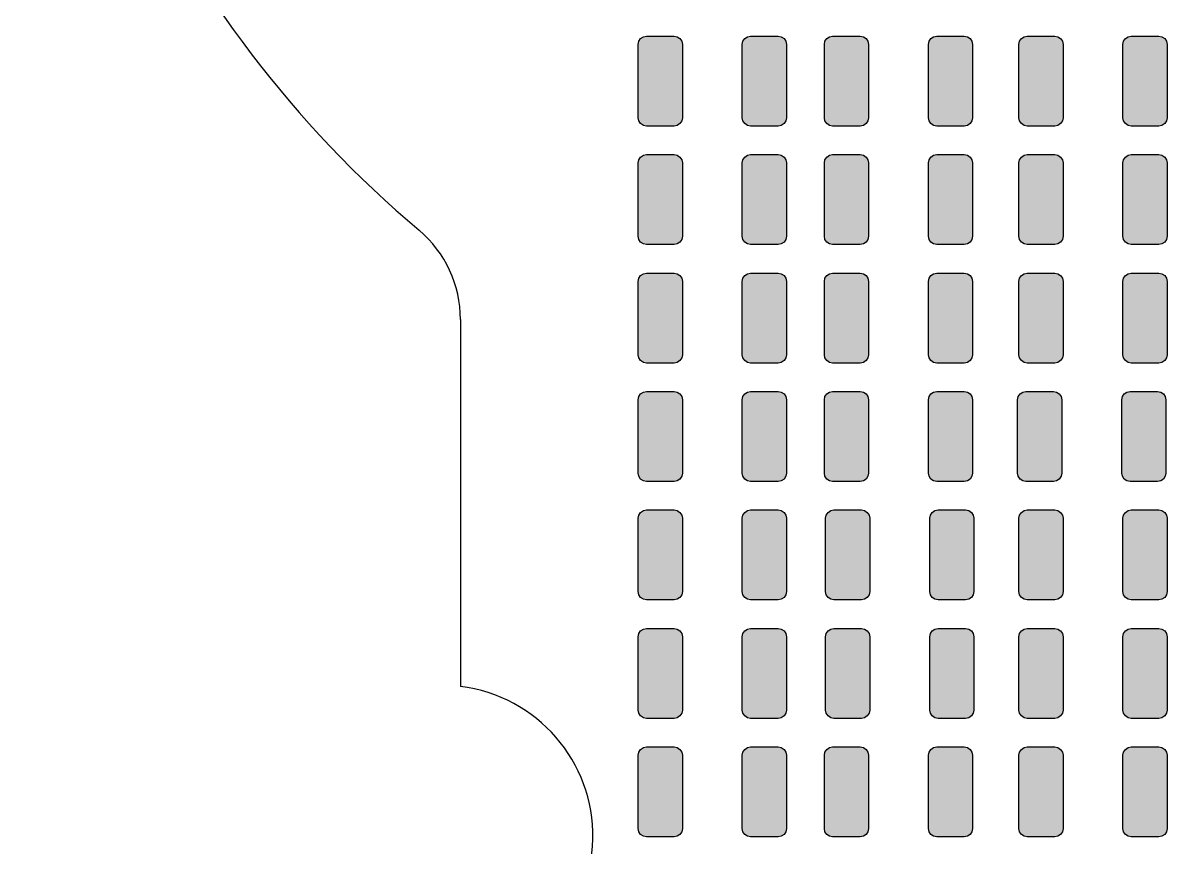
# Model space of a CAD drawing. Header units: inches. Extents: x 10 to 430, y -15 to 282.
# Drawn here: x 320.03 to 354.38, y 145.58 to 170.32 of the extents above; entities that cross this region are included whole.
import ezdxf

# ---------------------------------------------------------------- set-up
doc = ezdxf.new("R2010")
doc.units = ezdxf.units.IN
doc.header["$MEASUREMENT"] = 0
doc.layers.add('BLACK', color=7, linetype='Continuous')

msp = doc.modelspace()

# ---------------------------------------------------------------- hatches: boundary and pattern name
h = msp.add_hatch(color=256)
h.dxf.hatch_style = 1
h.paths.add_polyline_path([(339.828, 169.675), (339.809, 169.771), (339.755, 169.852), (339.674, 169.906), (339.578, 169.925), (338.753, 169.925), (338.658, 169.906), (338.576, 169.852), (338.522, 169.771), (338.503, 169.675), (338.503, 167.475), (338.522, 167.38), (338.576, 167.299), (338.658, 167.244), (338.753, 167.225), (339.578, 167.225), (339.674, 167.244), (339.755, 167.299), (339.809, 167.38), (339.828, 167.475)])
h.paths.add_polyline_path([(339.828, 166.119), (339.809, 166.215), (339.755, 166.296), (339.674, 166.35), (339.578, 166.369), (338.753, 166.369), (338.658, 166.35), (338.576, 166.296), (338.522, 166.215), (338.503, 166.119), (338.503, 163.919), (338.522, 163.824), (338.576, 163.743), (338.658, 163.688), (338.753, 163.669), (339.578, 163.669), (339.674, 163.688), (339.755, 163.743), (339.809, 163.824), (339.828, 163.919)])
h.paths.add_polyline_path([(339.828, 162.563), (339.809, 162.659), (339.755, 162.74), (339.674, 162.794), (339.578, 162.813), (338.753, 162.813), (338.658, 162.794), (338.576, 162.74), (338.522, 162.659), (338.503, 162.563), (338.503, 160.363), (338.522, 160.268), (338.576, 160.187), (338.658, 160.132), (338.753, 160.113), (339.578, 160.113), (339.674, 160.132), (339.755, 160.187), (339.809, 160.268), (339.828, 160.363)])
h.paths.add_polyline_path([(339.828, 159.007), (339.809, 159.103), (339.755, 159.184), (339.674, 159.238), (339.578, 159.257), (338.753, 159.257), (338.658, 159.238), (338.576, 159.184), (338.522, 159.103), (338.503, 159.007), (338.503, 156.807), (338.522, 156.712), (338.576, 156.631), (338.658, 156.576), (338.753, 156.557), (339.578, 156.557), (339.674, 156.576), (339.755, 156.631), (339.809, 156.712), (339.828, 156.807)])
h.paths.add_polyline_path([(339.828, 155.451), (339.809, 155.547), (339.755, 155.628), (339.674, 155.682), (339.578, 155.701), (338.753, 155.701), (338.658, 155.682), (338.576, 155.628), (338.522, 155.547), (338.503, 155.451), (338.503, 153.251), (338.522, 153.156), (338.576, 153.075), (338.658, 153.02), (338.753, 153.001), (339.578, 153.001), (339.674, 153.02), (339.755, 153.075), (339.809, 153.156), (339.828, 153.251)])
h.paths.add_polyline_path([(339.828, 151.895), (339.809, 151.991), (339.755, 152.072), (339.674, 152.126), (339.578, 152.145), (338.753, 152.145), (338.658, 152.126), (338.576, 152.072), (338.522, 151.991), (338.503, 151.895), (338.503, 149.695), (338.522, 149.6), (338.576, 149.519), (338.658, 149.464), (338.753, 149.445), (339.578, 149.445), (339.674, 149.464), (339.755, 149.519), (339.809, 149.6), (339.828, 149.695)])
h.paths.add_polyline_path([(339.828, 148.339), (339.809, 148.435), (339.755, 148.516), (339.674, 148.57), (339.578, 148.589), (338.753, 148.589), (338.658, 148.57), (338.576, 148.516), (338.522, 148.435), (338.503, 148.339), (338.503, 146.139), (338.522, 146.044), (338.576, 145.963), (338.658, 145.908), (338.753, 145.889), (339.578, 145.889), (339.674, 145.908), (339.755, 145.963), (339.809, 146.044), (339.828, 146.139)])
h.paths.add_polyline_path([(342.953, 169.675), (342.934, 169.771), (342.88, 169.852), (342.799, 169.906), (342.703, 169.925), (341.878, 169.925), (341.783, 169.906), (341.701, 169.852), (341.647, 169.771), (341.628, 169.675), (341.628, 167.475), (341.647, 167.38), (341.701, 167.299), (341.783, 167.244), (341.878, 167.225), (342.703, 167.225), (342.799, 167.244), (342.88, 167.299), (342.934, 167.38), (342.953, 167.475)])
h.paths.add_polyline_path([(342.953, 166.119), (342.934, 166.215), (342.88, 166.296), (342.799, 166.35), (342.703, 166.369), (341.878, 166.369), (341.783, 166.35), (341.701, 166.296), (341.647, 166.215), (341.628, 166.119), (341.628, 163.919), (341.647, 163.824), (341.701, 163.743), (341.783, 163.688), (341.878, 163.669), (342.703, 163.669), (342.799, 163.688), (342.88, 163.743), (342.934, 163.824), (342.953, 163.919)])
h.paths.add_polyline_path([(342.953, 162.563), (342.934, 162.659), (342.88, 162.74), (342.799, 162.794), (342.703, 162.813), (341.878, 162.813), (341.783, 162.794), (341.701, 162.74), (341.647, 162.659), (341.628, 162.563), (341.628, 160.363), (341.647, 160.268), (341.701, 160.187), (341.783, 160.132), (341.878, 160.113), (342.703, 160.113), (342.799, 160.132), (342.88, 160.187), (342.934, 160.268), (342.953, 160.363)])
h.paths.add_polyline_path([(342.953, 159.007), (342.934, 159.103), (342.88, 159.184), (342.799, 159.238), (342.703, 159.257), (341.878, 159.257), (341.783, 159.238), (341.701, 159.184), (341.647, 159.103), (341.628, 159.007), (341.628, 156.807), (341.647, 156.712), (341.701, 156.631), (341.783, 156.576), (341.878, 156.557), (342.703, 156.557), (342.799, 156.576), (342.88, 156.631), (342.934, 156.712), (342.953, 156.807)])
h.paths.add_polyline_path([(342.953, 155.451), (342.934, 155.547), (342.88, 155.628), (342.799, 155.682), (342.703, 155.701), (341.878, 155.701), (341.783, 155.682), (341.701, 155.628), (341.647, 155.547), (341.628, 155.451), (341.628, 153.251), (341.647, 153.156), (341.701, 153.075), (341.783, 153.02), (341.878, 153.001), (342.703, 153.001), (342.799, 153.02), (342.88, 153.075), (342.934, 153.156), (342.953, 153.251)])
h.paths.add_polyline_path([(342.953, 151.895), (342.934, 151.991), (342.88, 152.072), (342.799, 152.126), (342.703, 152.145), (341.878, 152.145), (341.783, 152.126), (341.701, 152.072), (341.647, 151.991), (341.628, 151.895), (341.628, 149.695), (341.647, 149.6), (341.701, 149.519), (341.783, 149.464), (341.878, 149.445), (342.703, 149.445), (342.799, 149.464), (342.88, 149.519), (342.934, 149.6), (342.953, 149.695)])
h.paths.add_polyline_path([(342.953, 148.339), (342.934, 148.435), (342.88, 148.516), (342.799, 148.57), (342.703, 148.589), (341.878, 148.589), (341.783, 148.57), (341.701, 148.516), (341.647, 148.435), (341.628, 148.339), (341.628, 146.139), (341.647, 146.044), (341.701, 145.963), (341.783, 145.908), (341.878, 145.889), (342.703, 145.889), (342.799, 145.908), (342.88, 145.963), (342.934, 146.044), (342.953, 146.139)])
h.paths.add_polyline_path([(345.416, 169.675), (345.397, 169.771), (345.343, 169.852), (345.262, 169.906), (345.166, 169.925), (344.341, 169.925), (344.246, 169.906), (344.164, 169.852), (344.11, 169.771), (344.091, 169.675), (344.091, 167.475), (344.11, 167.38), (344.164, 167.299), (344.246, 167.244), (344.341, 167.225), (345.166, 167.225), (345.262, 167.244), (345.343, 167.299), (345.397, 167.38), (345.416, 167.475)])
h.paths.add_polyline_path([(345.416, 166.119), (345.397, 166.215), (345.343, 166.296), (345.262, 166.35), (345.166, 166.369), (344.341, 166.369), (344.246, 166.35), (344.164, 166.296), (344.11, 166.215), (344.091, 166.119), (344.091, 163.919), (344.11, 163.824), (344.164, 163.743), (344.246, 163.688), (344.341, 163.669), (345.166, 163.669), (345.262, 163.688), (345.343, 163.743), (345.397, 163.824), (345.416, 163.919)])
h.paths.add_polyline_path([(345.416, 162.563), (345.397, 162.659), (345.343, 162.74), (345.262, 162.794), (345.166, 162.813), (344.341, 162.813), (344.246, 162.794), (344.164, 162.74), (344.11, 162.659), (344.091, 162.563), (344.091, 160.363), (344.11, 160.268), (344.164, 160.187), (344.246, 160.132), (344.341, 160.113), (345.166, 160.113), (345.262, 160.132), (345.343, 160.187), (345.397, 160.268), (345.416, 160.363)])
h.paths.add_polyline_path([(345.416, 159.007), (345.397, 159.103), (345.343, 159.184), (345.262, 159.238), (345.166, 159.257), (344.341, 159.257), (344.246, 159.238), (344.164, 159.184), (344.11, 159.103), (344.091, 159.007), (344.091, 156.807), (344.11, 156.712), (344.164, 156.631), (344.246, 156.576), (344.341, 156.557), (345.166, 156.557), (345.262, 156.576), (345.343, 156.631), (345.397, 156.712), (345.416, 156.807)])
h.paths.add_polyline_path([(345.455, 155.451), (345.436, 155.547), (345.381, 155.628), (345.3, 155.682), (345.205, 155.701), (344.38, 155.701), (344.284, 155.682), (344.203, 155.628), (344.149, 155.547), (344.13, 155.451), (344.13, 153.251), (344.149, 153.156), (344.203, 153.075), (344.284, 153.02), (344.38, 153.001), (345.205, 153.001), (345.3, 153.02), (345.381, 153.075), (345.436, 153.156), (345.455, 153.251)])
h.paths.add_polyline_path([(345.455, 151.895), (345.436, 151.991), (345.381, 152.072), (345.3, 152.126), (345.205, 152.145), (344.38, 152.145), (344.284, 152.126), (344.203, 152.072), (344.149, 151.991), (344.13, 151.895), (344.13, 149.695), (344.149, 149.6), (344.203, 149.519), (344.284, 149.464), (344.38, 149.445), (345.205, 149.445), (345.3, 149.464), (345.381, 149.519), (345.436, 149.6), (345.455, 149.695)])
h.paths.add_polyline_path([(345.416, 148.339), (345.397, 148.435), (345.343, 148.516), (345.262, 148.57), (345.166, 148.589), (344.341, 148.589), (344.246, 148.57), (344.164, 148.516), (344.11, 148.435), (344.091, 148.339), (344.091, 146.139), (344.11, 146.044), (344.164, 145.963), (344.246, 145.908), (344.341, 145.889), (345.166, 145.889), (345.262, 145.908), (345.343, 145.963), (345.397, 146.044), (345.416, 146.139)])
h.paths.add_polyline_path([(348.541, 169.675), (348.522, 169.771), (348.468, 169.852), (348.387, 169.906), (348.291, 169.925), (347.466, 169.925), (347.371, 169.906), (347.289, 169.852), (347.235, 169.771), (347.216, 169.675), (347.216, 167.475), (347.235, 167.38), (347.289, 167.299), (347.371, 167.244), (347.466, 167.225), (348.291, 167.225), (348.387, 167.244), (348.468, 167.299), (348.522, 167.38), (348.541, 167.475)])
h.paths.add_polyline_path([(348.541, 166.119), (348.522, 166.215), (348.468, 166.296), (348.387, 166.35), (348.291, 166.369), (347.466, 166.369), (347.371, 166.35), (347.289, 166.296), (347.235, 166.215), (347.216, 166.119), (347.216, 163.919), (347.235, 163.824), (347.289, 163.743), (347.371, 163.688), (347.466, 163.669), (348.291, 163.669), (348.387, 163.688), (348.468, 163.743), (348.522, 163.824), (348.541, 163.919)])
h.paths.add_polyline_path([(348.541, 162.563), (348.522, 162.659), (348.468, 162.74), (348.387, 162.794), (348.291, 162.813), (347.466, 162.813), (347.371, 162.794), (347.289, 162.74), (347.235, 162.659), (347.216, 162.563), (347.216, 160.363), (347.235, 160.268), (347.289, 160.187), (347.371, 160.132), (347.466, 160.113), (348.291, 160.113), (348.387, 160.132), (348.468, 160.187), (348.522, 160.268), (348.541, 160.363)])
h.paths.add_polyline_path([(348.541, 159.007), (348.522, 159.103), (348.468, 159.184), (348.387, 159.238), (348.291, 159.257), (347.466, 159.257), (347.371, 159.238), (347.289, 159.184), (347.235, 159.103), (347.216, 159.007), (347.216, 156.807), (347.235, 156.712), (347.289, 156.631), (347.371, 156.576), (347.466, 156.557), (348.291, 156.557), (348.387, 156.576), (348.468, 156.631), (348.522, 156.712), (348.541, 156.807)])
h.paths.add_polyline_path([(348.58, 155.451), (348.561, 155.547), (348.506, 155.628), (348.425, 155.682), (348.33, 155.701), (347.505, 155.701), (347.409, 155.682), (347.328, 155.628), (347.274, 155.547), (347.255, 155.451), (347.255, 153.251), (347.274, 153.156), (347.328, 153.075), (347.409, 153.02), (347.505, 153.001), (348.33, 153.001), (348.425, 153.02), (348.506, 153.075), (348.561, 153.156), (348.58, 153.251)])
h.paths.add_polyline_path([(348.58, 151.895), (348.561, 151.991), (348.506, 152.072), (348.425, 152.126), (348.33, 152.145), (347.505, 152.145), (347.409, 152.126), (347.328, 152.072), (347.274, 151.991), (347.255, 151.895), (347.255, 149.695), (347.274, 149.6), (347.328, 149.519), (347.409, 149.464), (347.505, 149.445), (348.33, 149.445), (348.425, 149.464), (348.506, 149.519), (348.561, 149.6), (348.58, 149.695)])
h.paths.add_polyline_path([(348.541, 148.339), (348.522, 148.435), (348.468, 148.516), (348.387, 148.57), (348.291, 148.589), (347.466, 148.589), (347.371, 148.57), (347.289, 148.516), (347.235, 148.435), (347.216, 148.339), (347.216, 146.139), (347.235, 146.044), (347.289, 145.963), (347.371, 145.908), (347.466, 145.889), (348.291, 145.889), (348.387, 145.908), (348.468, 145.963), (348.522, 146.044), (348.541, 146.139)])
h.paths.add_polyline_path([(351.258, 169.675), (351.239, 169.771), (351.185, 169.852), (351.104, 169.906), (351.008, 169.925), (350.183, 169.925), (350.088, 169.906), (350.006, 169.852), (349.952, 169.771), (349.933, 169.675), (349.933, 167.475), (349.952, 167.38), (350.006, 167.299), (350.088, 167.244), (350.183, 167.225), (351.008, 167.225), (351.104, 167.244), (351.185, 167.299), (351.239, 167.38), (351.258, 167.475)])
h.paths.add_polyline_path([(351.258, 166.119), (351.239, 166.215), (351.185, 166.296), (351.104, 166.35), (351.008, 166.369), (350.183, 166.369), (350.088, 166.35), (350.006, 166.296), (349.952, 166.215), (349.933, 166.119), (349.933, 163.919), (349.952, 163.824), (350.006, 163.743), (350.088, 163.688), (350.183, 163.669), (351.008, 163.669), (351.104, 163.688), (351.185, 163.743), (351.239, 163.824), (351.258, 163.919)])
h.paths.add_polyline_path([(351.258, 162.563), (351.239, 162.659), (351.185, 162.74), (351.104, 162.794), (351.008, 162.813), (350.183, 162.813), (350.088, 162.794), (350.006, 162.74), (349.952, 162.659), (349.933, 162.563), (349.933, 160.363), (349.952, 160.268), (350.006, 160.187), (350.088, 160.132), (350.183, 160.113), (351.008, 160.113), (351.104, 160.132), (351.185, 160.187), (351.239, 160.268), (351.258, 160.363)])
h.paths.add_polyline_path([(351.22, 159.007), (351.201, 159.103), (351.146, 159.184), (351.065, 159.238), (350.97, 159.257), (350.145, 159.257), (350.049, 159.238), (349.968, 159.184), (349.914, 159.103), (349.895, 159.007), (349.895, 156.807), (349.914, 156.712), (349.968, 156.631), (350.049, 156.576), (350.145, 156.557), (350.97, 156.557), (351.065, 156.576), (351.146, 156.631), (351.201, 156.712), (351.22, 156.807)])
h.paths.add_polyline_path([(351.258, 155.451), (351.239, 155.547), (351.185, 155.628), (351.104, 155.682), (351.008, 155.701), (350.183, 155.701), (350.088, 155.682), (350.006, 155.628), (349.952, 155.547), (349.933, 155.451), (349.933, 153.251), (349.952, 153.156), (350.006, 153.075), (350.088, 153.02), (350.183, 153.001), (351.008, 153.001), (351.104, 153.02), (351.185, 153.075), (351.239, 153.156), (351.258, 153.251)])
h.paths.add_polyline_path([(351.258, 151.895), (351.239, 151.991), (351.185, 152.072), (351.104, 152.126), (351.008, 152.145), (350.183, 152.145), (350.088, 152.126), (350.006, 152.072), (349.952, 151.991), (349.933, 151.895), (349.933, 149.695), (349.952, 149.6), (350.006, 149.519), (350.088, 149.464), (350.183, 149.445), (351.008, 149.445), (351.104, 149.464), (351.185, 149.519), (351.239, 149.6), (351.258, 149.695)])
h.paths.add_polyline_path([(351.258, 148.339), (351.239, 148.435), (351.185, 148.516), (351.104, 148.57), (351.008, 148.589), (350.183, 148.589), (350.088, 148.57), (350.006, 148.516), (349.952, 148.435), (349.933, 148.339), (349.933, 146.139), (349.952, 146.044), (350.006, 145.963), (350.088, 145.908), (350.183, 145.889), (351.008, 145.889), (351.104, 145.908), (351.185, 145.963), (351.239, 146.044), (351.258, 146.139)])
h.paths.add_polyline_path([(354.383, 169.675), (354.364, 169.771), (354.31, 169.852), (354.229, 169.906), (354.133, 169.925), (353.308, 169.925), (353.213, 169.906), (353.131, 169.852), (353.077, 169.771), (353.058, 169.675), (353.058, 167.475), (353.077, 167.38), (353.131, 167.299), (353.213, 167.244), (353.308, 167.225), (354.133, 167.225), (354.229, 167.244), (354.31, 167.299), (354.364, 167.38), (354.383, 167.475)])
h.paths.add_polyline_path([(354.383, 166.119), (354.364, 166.215), (354.31, 166.296), (354.229, 166.35), (354.133, 166.369), (353.308, 166.369), (353.213, 166.35), (353.131, 166.296), (353.077, 166.215), (353.058, 166.119), (353.058, 163.919), (353.077, 163.824), (353.131, 163.743), (353.213, 163.688), (353.308, 163.669), (354.133, 163.669), (354.229, 163.688), (354.31, 163.743), (354.364, 163.824), (354.383, 163.919)])
h.paths.add_polyline_path([(354.383, 162.563), (354.364, 162.659), (354.31, 162.74), (354.229, 162.794), (354.133, 162.813), (353.308, 162.813), (353.213, 162.794), (353.131, 162.74), (353.077, 162.659), (353.058, 162.563), (353.058, 160.363), (353.077, 160.268), (353.131, 160.187), (353.213, 160.132), (353.308, 160.113), (354.133, 160.113), (354.229, 160.132), (354.31, 160.187), (354.364, 160.268), (354.383, 160.363)])
h.paths.add_polyline_path([(354.345, 159.007), (354.326, 159.103), (354.271, 159.184), (354.19, 159.238), (354.095, 159.257), (353.27, 159.257), (353.174, 159.238), (353.093, 159.184), (353.039, 159.103), (353.02, 159.007), (353.02, 156.807), (353.039, 156.712), (353.093, 156.631), (353.174, 156.576), (353.27, 156.557), (354.095, 156.557), (354.19, 156.576), (354.271, 156.631), (354.326, 156.712), (354.345, 156.807)])
h.paths.add_polyline_path([(354.383, 155.451), (354.364, 155.547), (354.31, 155.628), (354.229, 155.682), (354.133, 155.701), (353.308, 155.701), (353.213, 155.682), (353.131, 155.628), (353.077, 155.547), (353.058, 155.451), (353.058, 153.251), (353.077, 153.156), (353.131, 153.075), (353.213, 153.02), (353.308, 153.001), (354.133, 153.001), (354.229, 153.02), (354.31, 153.075), (354.364, 153.156), (354.383, 153.251)])
h.paths.add_polyline_path([(354.383, 151.895), (354.364, 151.991), (354.31, 152.072), (354.229, 152.126), (354.133, 152.145), (353.308, 152.145), (353.213, 152.126), (353.131, 152.072), (353.077, 151.991), (353.058, 151.895), (353.058, 149.695), (353.077, 149.6), (353.131, 149.519), (353.213, 149.464), (353.308, 149.445), (354.133, 149.445), (354.229, 149.464), (354.31, 149.519), (354.364, 149.6), (354.383, 149.695)])
h.paths.add_polyline_path([(354.383, 148.339), (354.364, 148.435), (354.31, 148.516), (354.229, 148.57), (354.133, 148.589), (353.308, 148.589), (353.213, 148.57), (353.131, 148.516), (353.077, 148.435), (353.058, 148.339), (353.058, 146.139), (353.077, 146.044), (353.131, 145.963), (353.213, 145.908), (353.308, 145.889), (354.133, 145.889), (354.229, 145.908), (354.31, 145.963), (354.364, 146.044), (354.383, 146.139)])

# ---------------------------------------------------------------- linework, layer by layer
at = {"layer": 'BLACK', "linetype": 'Continuous'}
for p, q in [((338.503, 169.675), (338.522, 169.771)), ((338.522, 169.771), (338.576, 169.852)), ((338.576, 169.852), (338.658, 169.906)), ((338.658, 169.906), (338.753, 169.925)), ((338.753, 169.925), (339.578, 169.925)), ((339.578, 169.925), (339.674, 169.906)), ((339.674, 169.906), (339.755, 169.852)), ((339.755, 169.852), (339.809, 169.771)), ((339.809, 169.771), (339.828, 169.675)), ((341.628, 169.675), (341.647, 169.771)), ((341.647, 169.771), (341.701, 169.852)), ((341.701, 169.852), (341.783, 169.906)), ((341.783, 169.906), (341.878, 169.925)), ((341.878, 169.925), (342.703, 169.925)), ((342.703, 169.925), (342.799, 169.906)), ((342.799, 169.906), (342.88, 169.852)), ((342.88, 169.852), (342.934, 169.771)), ((342.934, 169.771), (342.953, 169.675)), ((344.091, 169.675), (344.11, 169.771)), ((344.11, 169.771), (344.164, 169.852)), ((344.164, 169.852), (344.246, 169.906)), ((344.246, 169.906), (344.341, 169.925)), ((344.341, 169.925), (345.166, 169.925)), ((345.166, 169.925), (345.262, 169.906)), ((345.262, 169.906), (345.343, 169.852)), ((345.343, 169.852), (345.397, 169.771)), ((345.397, 169.771), (345.416, 169.675)), ((347.216, 169.675), (347.235, 169.771)), ((347.235, 169.771), (347.289, 169.852)), ((347.289, 169.852), (347.371, 169.906)), ((347.371, 169.906), (347.466, 169.925)), ((347.466, 169.925), (348.291, 169.925)), ((348.291, 169.925), (348.387, 169.906)), ((348.387, 169.906), (348.468, 169.852)), ((348.468, 169.852), (348.522, 169.771)), ((348.522, 169.771), (348.541, 169.675)), ((349.933, 169.675), (349.952, 169.771)), ((349.952, 169.771), (350.006, 169.852)), ((350.006, 169.852), (350.088, 169.906)), ((350.088, 169.906), (350.183, 169.925)), ((350.183, 169.925), (351.008, 169.925)), ((351.008, 169.925), (351.104, 169.906)), ((351.104, 169.906), (351.185, 169.852)), ((351.185, 169.852), (351.239, 169.771)), ((351.239, 169.771), (351.258, 169.675)), ((353.058, 169.675), (353.077, 169.771)), ((353.077, 169.771), (353.131, 169.852)), ((353.131, 169.852), (353.213, 169.906)), ((353.213, 169.906), (353.308, 169.925)), ((353.308, 169.925), (354.133, 169.925)), ((354.133, 169.925), (354.229, 169.906)), ((354.229, 169.906), (354.31, 169.852)), ((354.31, 169.852), (354.364, 169.771)), ((354.364, 169.771), (354.383, 169.675)), ((338.503, 167.475), (338.503, 169.675)), ((339.828, 169.675), (339.828, 167.475)), ((341.628, 167.475), (341.628, 169.675)), ((342.953, 169.675), (342.953, 167.475)), ((344.091, 167.475), (344.091, 169.675)), ((345.416, 169.675), (345.416, 167.475)), ((347.216, 167.475), (347.216, 169.675)), ((348.541, 169.675), (348.541, 167.475)), ((349.933, 167.475), (349.933, 169.675)), ((351.258, 169.675), (351.258, 167.475)), ((353.058, 167.475), (353.058, 169.675)), ((354.383, 169.675), (354.383, 167.475)), ((338.522, 167.38), (338.503, 167.475)), ((338.576, 167.299), (338.522, 167.38)), ((339.809, 167.38), (339.755, 167.299)), ((339.828, 167.475), (339.809, 167.38)), ((341.647, 167.38), (341.628, 167.475)), ((341.701, 167.299), (341.647, 167.38)), ((342.934, 167.38), (342.88, 167.299)), ((342.953, 167.475), (342.934, 167.38)), ((344.11, 167.38), (344.091, 167.475)), ((344.164, 167.299), (344.11, 167.38)), ((345.397, 167.38), (345.343, 167.299)), ((345.416, 167.475), (345.397, 167.38)), ((347.235, 167.38), (347.216, 167.475)), ((347.289, 167.299), (347.235, 167.38)), ((348.522, 167.38), (348.468, 167.299)), ((348.541, 167.475), (348.522, 167.38)), ((349.952, 167.38), (349.933, 167.475)), ((350.006, 167.299), (349.952, 167.38)), ((351.239, 167.38), (351.185, 167.299)), ((351.258, 167.475), (351.239, 167.38)), ((353.077, 167.38), (353.058, 167.475)), ((353.131, 167.299), (353.077, 167.38)), ((354.364, 167.38), (354.31, 167.299)), ((354.383, 167.475), (354.364, 167.38)), ((338.658, 167.244), (338.576, 167.299)), ((338.753, 167.225), (338.658, 167.244)), ((339.578, 167.225), (338.753, 167.225)), ((339.674, 167.244), (339.578, 167.225)), ((339.755, 167.299), (339.674, 167.244)), ((341.783, 167.244), (341.701, 167.299)), ((341.878, 167.225), (341.783, 167.244)), ((342.703, 167.225), (341.878, 167.225)), ((342.799, 167.244), (342.703, 167.225)), ((342.88, 167.299), (342.799, 167.244)), ((344.246, 167.244), (344.164, 167.299)), ((344.341, 167.225), (344.246, 167.244)), ((345.166, 167.225), (344.341, 167.225)), ((345.262, 167.244), (345.166, 167.225)), ((345.343, 167.299), (345.262, 167.244)), ((347.371, 167.244), (347.289, 167.299)), ((347.466, 167.225), (347.371, 167.244)), ((348.291, 167.225), (347.466, 167.225)), ((348.387, 167.244), (348.291, 167.225)), ((348.468, 167.299), (348.387, 167.244)), ((350.088, 167.244), (350.006, 167.299)), ((350.183, 167.225), (350.088, 167.244)), ((351.008, 167.225), (350.183, 167.225)), ((351.104, 167.244), (351.008, 167.225)), ((351.185, 167.299), (351.104, 167.244)), ((353.213, 167.244), (353.131, 167.299)), ((353.308, 167.225), (353.213, 167.244)), ((354.133, 167.225), (353.308, 167.225)), ((354.229, 167.244), (354.133, 167.225)), ((354.31, 167.299), (354.229, 167.244)), ((338.522, 166.215), (338.576, 166.296)), ((338.576, 166.296), (338.658, 166.35)), ((338.658, 166.35), (338.753, 166.369)), ((338.753, 166.369), (339.578, 166.369)), ((339.578, 166.369), (339.674, 166.35)), ((339.674, 166.35), (339.755, 166.296)), ((339.755, 166.296), (339.809, 166.215)), ((341.647, 166.215), (341.701, 166.296)), ((341.701, 166.296), (341.783, 166.35)), ((341.783, 166.35), (341.878, 166.369)), ((341.878, 166.369), (342.703, 166.369)), ((342.703, 166.369), (342.799, 166.35)), ((342.799, 166.35), (342.88, 166.296)), ((342.88, 166.296), (342.934, 166.215)), ((344.11, 166.215), (344.164, 166.296)), ((344.164, 166.296), (344.246, 166.35)), ((344.246, 166.35), (344.341, 166.369)), ((344.341, 166.369), (345.166, 166.369)), ((345.166, 166.369), (345.262, 166.35)), ((345.262, 166.35), (345.343, 166.296)), ((345.343, 166.296), (345.397, 166.215)), ((347.235, 166.215), (347.289, 166.296)), ((347.289, 166.296), (347.371, 166.35)), ((347.371, 166.35), (347.466, 166.369)), ((347.466, 166.369), (348.291, 166.369)), ((348.291, 166.369), (348.387, 166.35)), ((348.387, 166.35), (348.468, 166.296)), ((348.468, 166.296), (348.522, 166.215)), ((349.952, 166.215), (350.006, 166.296)), ((350.006, 166.296), (350.088, 166.35)), ((350.088, 166.35), (350.183, 166.369)), ((350.183, 166.369), (351.008, 166.369)), ((351.008, 166.369), (351.104, 166.35)), ((351.104, 166.35), (351.185, 166.296)), ((351.185, 166.296), (351.239, 166.215)), ((353.077, 166.215), (353.131, 166.296)), ((353.131, 166.296), (353.213, 166.35)), ((353.213, 166.35), (353.308, 166.369)), ((353.308, 166.369), (354.133, 166.369)), ((354.133, 166.369), (354.229, 166.35)), ((354.229, 166.35), (354.31, 166.296)), ((354.31, 166.296), (354.364, 166.215)), ((338.503, 166.119), (338.522, 166.215)), ((338.503, 163.919), (338.503, 166.119)), ((339.809, 166.215), (339.828, 166.119)), ((339.828, 166.119), (339.828, 163.919)), ((341.628, 166.119), (341.647, 166.215)), ((341.628, 163.919), (341.628, 166.119)), ((342.934, 166.215), (342.953, 166.119)), ((342.953, 166.119), (342.953, 163.919)), ((344.091, 166.119), (344.11, 166.215)), ((344.091, 163.919), (344.091, 166.119)), ((345.397, 166.215), (345.416, 166.119)), ((345.416, 166.119), (345.416, 163.919)), ((347.216, 166.119), (347.235, 166.215)), ((347.216, 163.919), (347.216, 166.119)), ((348.522, 166.215), (348.541, 166.119)), ((348.541, 166.119), (348.541, 163.919)), ((349.933, 166.119), (349.952, 166.215)), ((349.933, 163.919), (349.933, 166.119)), ((351.239, 166.215), (351.258, 166.119)), ((351.258, 166.119), (351.258, 163.919)), ((353.058, 166.119), (353.077, 166.215)), ((353.058, 163.919), (353.058, 166.119)), ((354.364, 166.215), (354.383, 166.119)), ((354.383, 166.119), (354.383, 163.919)), ((338.522, 163.824), (338.503, 163.919)), ((339.828, 163.919), (339.809, 163.824)), ((341.647, 163.824), (341.628, 163.919)), ((342.953, 163.919), (342.934, 163.824)), ((344.11, 163.824), (344.091, 163.919)), ((345.416, 163.919), (345.397, 163.824)), ((347.235, 163.824), (347.216, 163.919)), ((348.541, 163.919), (348.522, 163.824)), ((349.952, 163.824), (349.933, 163.919)), ((351.258, 163.919), (351.239, 163.824)), ((353.077, 163.824), (353.058, 163.919)), ((354.383, 163.919), (354.364, 163.824)), ((338.576, 163.743), (338.522, 163.824)), ((338.658, 163.688), (338.576, 163.743)), ((338.753, 163.669), (338.658, 163.688)), ((339.578, 163.669), (338.753, 163.669)), ((339.674, 163.688), (339.578, 163.669)), ((339.755, 163.743), (339.674, 163.688)), ((339.809, 163.824), (339.755, 163.743)), ((341.701, 163.743), (341.647, 163.824)), ((341.783, 163.688), (341.701, 163.743)), ((341.878, 163.669), (341.783, 163.688)), ((342.703, 163.669), (341.878, 163.669)), ((342.799, 163.688), (342.703, 163.669)), ((342.88, 163.743), (342.799, 163.688)), ((342.934, 163.824), (342.88, 163.743)), ((344.164, 163.743), (344.11, 163.824)), ((344.246, 163.688), (344.164, 163.743)), ((344.341, 163.669), (344.246, 163.688)), ((345.166, 163.669), (344.341, 163.669)), ((345.262, 163.688), (345.166, 163.669)), ((345.343, 163.743), (345.262, 163.688)), ((345.397, 163.824), (345.343, 163.743)), ((347.289, 163.743), (347.235, 163.824)), ((347.371, 163.688), (347.289, 163.743)), ((347.466, 163.669), (347.371, 163.688)), ((348.291, 163.669), (347.466, 163.669)), ((348.387, 163.688), (348.291, 163.669)), ((348.468, 163.743), (348.387, 163.688)), ((348.522, 163.824), (348.468, 163.743)), ((350.006, 163.743), (349.952, 163.824)), ((350.088, 163.688), (350.006, 163.743)), ((350.183, 163.669), (350.088, 163.688)), ((351.008, 163.669), (350.183, 163.669)), ((351.104, 163.688), (351.008, 163.669)), ((351.185, 163.743), (351.104, 163.688)), ((351.239, 163.824), (351.185, 163.743)), ((353.131, 163.743), (353.077, 163.824)), ((353.213, 163.688), (353.131, 163.743)), ((353.308, 163.669), (353.213, 163.688)), ((354.133, 163.669), (353.308, 163.669)), ((354.229, 163.688), (354.133, 163.669)), ((354.31, 163.743), (354.229, 163.688)), ((354.364, 163.824), (354.31, 163.743)), ((338.503, 162.563), (338.522, 162.659)), ((338.503, 160.363), (338.503, 162.563)), ((338.522, 162.659), (338.576, 162.74)), ((338.576, 162.74), (338.658, 162.794)), ((338.658, 162.794), (338.753, 162.813)), ((338.753, 162.813), (339.578, 162.813)), ((339.578, 162.813), (339.674, 162.794)), ((339.674, 162.794), (339.755, 162.74)), ((339.755, 162.74), (339.809, 162.659)), ((339.809, 162.659), (339.828, 162.563)), ((339.828, 162.563), (339.828, 160.363)), ((341.628, 162.563), (341.647, 162.659)), ((341.628, 160.363), (341.628, 162.563)), ((341.647, 162.659), (341.701, 162.74)), ((341.701, 162.74), (341.783, 162.794)), ((341.783, 162.794), (341.878, 162.813)), ((341.878, 162.813), (342.703, 162.813)), ((342.703, 162.813), (342.799, 162.794)), ((342.799, 162.794), (342.88, 162.74)), ((342.88, 162.74), (342.934, 162.659)), ((342.934, 162.659), (342.953, 162.563)), ((342.953, 162.563), (342.953, 160.363)), ((344.091, 162.563), (344.11, 162.659)), ((344.091, 160.363), (344.091, 162.563)), ((344.11, 162.659), (344.164, 162.74)), ((344.164, 162.74), (344.246, 162.794)), ((344.246, 162.794), (344.341, 162.813)), ((344.341, 162.813), (345.166, 162.813)), ((345.166, 162.813), (345.262, 162.794)), ((345.262, 162.794), (345.343, 162.74)), ((345.343, 162.74), (345.397, 162.659)), ((345.397, 162.659), (345.416, 162.563)), ((345.416, 162.563), (345.416, 160.363)), ((347.216, 162.563), (347.235, 162.659)), ((347.216, 160.363), (347.216, 162.563)), ((347.235, 162.659), (347.289, 162.74)), ((347.289, 162.74), (347.371, 162.794)), ((347.371, 162.794), (347.466, 162.813)), ((347.466, 162.813), (348.291, 162.813)), ((348.291, 162.813), (348.387, 162.794)), ((348.387, 162.794), (348.468, 162.74)), ((348.468, 162.74), (348.522, 162.659)), ((348.522, 162.659), (348.541, 162.563)), ((348.541, 162.563), (348.541, 160.363)), ((349.933, 162.563), (349.952, 162.659)), ((349.933, 160.363), (349.933, 162.563)), ((349.952, 162.659), (350.006, 162.74)), ((350.006, 162.74), (350.088, 162.794)), ((350.088, 162.794), (350.183, 162.813)), ((350.183, 162.813), (351.008, 162.813)), ((351.008, 162.813), (351.104, 162.794)), ((351.104, 162.794), (351.185, 162.74)), ((351.185, 162.74), (351.239, 162.659)), ((351.239, 162.659), (351.258, 162.563)), ((351.258, 162.563), (351.258, 160.363)), ((353.058, 162.563), (353.077, 162.659)), ((353.058, 160.363), (353.058, 162.563)), ((353.077, 162.659), (353.131, 162.74)), ((353.131, 162.74), (353.213, 162.794)), ((353.213, 162.794), (353.308, 162.813)), ((353.308, 162.813), (354.133, 162.813)), ((354.133, 162.813), (354.229, 162.794)), ((354.229, 162.794), (354.31, 162.74)), ((354.31, 162.74), (354.364, 162.659)), ((354.364, 162.659), (354.383, 162.563)), ((354.383, 162.563), (354.383, 160.363)), ((333.166, 161.421), (333.166, 150.401)), ((338.522, 160.268), (338.503, 160.363)), ((338.576, 160.187), (338.522, 160.268)), ((338.658, 160.132), (338.576, 160.187)), ((338.753, 160.113), (338.658, 160.132)), ((339.578, 160.113), (338.753, 160.113)), ((339.674, 160.132), (339.578, 160.113)), ((339.755, 160.187), (339.674, 160.132)), ((339.809, 160.268), (339.755, 160.187)), ((339.828, 160.363), (339.809, 160.268)), ((341.647, 160.268), (341.628, 160.363)), ((341.701, 160.187), (341.647, 160.268)), ((341.783, 160.132), (341.701, 160.187)), ((341.878, 160.113), (341.783, 160.132)), ((342.703, 160.113), (341.878, 160.113)), ((342.799, 160.132), (342.703, 160.113)), ((342.88, 160.187), (342.799, 160.132)), ((342.934, 160.268), (342.88, 160.187)), ((342.953, 160.363), (342.934, 160.268)), ((344.11, 160.268), (344.091, 160.363)), ((344.164, 160.187), (344.11, 160.268)), ((344.246, 160.132), (344.164, 160.187)), ((344.341, 160.113), (344.246, 160.132)), ((345.166, 160.113), (344.341, 160.113)), ((345.262, 160.132), (345.166, 160.113)), ((345.343, 160.187), (345.262, 160.132)), ((345.397, 160.268), (345.343, 160.187)), ((345.416, 160.363), (345.397, 160.268)), ((347.235, 160.268), (347.216, 160.363)), ((347.289, 160.187), (347.235, 160.268)), ((347.371, 160.132), (347.289, 160.187)), ((347.466, 160.113), (347.371, 160.132)), ((348.291, 160.113), (347.466, 160.113)), ((348.387, 160.132), (348.291, 160.113)), ((348.468, 160.187), (348.387, 160.132)), ((348.522, 160.268), (348.468, 160.187)), ((348.541, 160.363), (348.522, 160.268)), ((349.952, 160.268), (349.933, 160.363)), ((350.006, 160.187), (349.952, 160.268)), ((350.088, 160.132), (350.006, 160.187)), ((350.183, 160.113), (350.088, 160.132)), ((351.008, 160.113), (350.183, 160.113)), ((351.104, 160.132), (351.008, 160.113)), ((351.185, 160.187), (351.104, 160.132)), ((351.239, 160.268), (351.185, 160.187)), ((351.258, 160.363), (351.239, 160.268)), ((353.077, 160.268), (353.058, 160.363)), ((353.131, 160.187), (353.077, 160.268)), ((353.213, 160.132), (353.131, 160.187)), ((353.308, 160.113), (353.213, 160.132)), ((354.133, 160.113), (353.308, 160.113)), ((354.229, 160.132), (354.133, 160.113)), ((354.31, 160.187), (354.229, 160.132)), ((354.364, 160.268), (354.31, 160.187)), ((354.383, 160.363), (354.364, 160.268)), ((338.503, 159.007), (338.522, 159.103)), ((338.522, 159.103), (338.576, 159.184)), ((338.576, 159.184), (338.658, 159.238)), ((338.658, 159.238), (338.753, 159.257)), ((338.753, 159.257), (339.578, 159.257)), ((339.578, 159.257), (339.674, 159.238)), ((339.674, 159.238), (339.755, 159.184)), ((339.755, 159.184), (339.809, 159.103)), ((339.809, 159.103), (339.828, 159.007)), ((341.628, 159.007), (341.647, 159.103)), ((341.647, 159.103), (341.701, 159.184)), ((341.701, 159.184), (341.783, 159.238)), ((341.783, 159.238), (341.878, 159.257)), ((341.878, 159.257), (342.703, 159.257)), ((342.703, 159.257), (342.799, 159.238)), ((342.799, 159.238), (342.88, 159.184)), ((342.88, 159.184), (342.934, 159.103)), ((342.934, 159.103), (342.953, 159.007)), ((344.091, 159.007), (344.11, 159.103)), ((344.11, 159.103), (344.164, 159.184)), ((344.164, 159.184), (344.246, 159.238)), ((344.246, 159.238), (344.341, 159.257)), ((344.341, 159.257), (345.166, 159.257)), ((345.166, 159.257), (345.262, 159.238)), ((345.262, 159.238), (345.343, 159.184)), ((345.343, 159.184), (345.397, 159.103)), ((345.397, 159.103), (345.416, 159.007)), ((347.216, 159.007), (347.235, 159.103)), ((347.235, 159.103), (347.289, 159.184)), ((347.289, 159.184), (347.371, 159.238)), ((347.371, 159.238), (347.466, 159.257)), ((347.466, 159.257), (348.291, 159.257)), ((348.291, 159.257), (348.387, 159.238)), ((348.387, 159.238), (348.468, 159.184)), ((348.468, 159.184), (348.522, 159.103)), ((348.522, 159.103), (348.541, 159.007)), ((349.895, 159.007), (349.914, 159.103)), ((349.914, 159.103), (349.968, 159.184)), ((349.968, 159.184), (350.049, 159.238)), ((350.049, 159.238), (350.145, 159.257)), ((350.145, 159.257), (350.97, 159.257)), ((350.97, 159.257), (351.065, 159.238)), ((351.065, 159.238), (351.146, 159.184)), ((351.146, 159.184), (351.201, 159.103)), ((351.201, 159.103), (351.22, 159.007)), ((353.02, 159.007), (353.039, 159.103)), ((353.039, 159.103), (353.093, 159.184)), ((353.093, 159.184), (353.174, 159.238)), ((353.174, 159.238), (353.27, 159.257)), ((353.27, 159.257), (354.095, 159.257)), ((354.095, 159.257), (354.19, 159.238)), ((354.19, 159.238), (354.271, 159.184)), ((354.271, 159.184), (354.326, 159.103)), ((354.326, 159.103), (354.345, 159.007)), ((338.503, 156.807), (338.503, 159.007)), ((339.828, 159.007), (339.828, 156.807)), ((341.628, 156.807), (341.628, 159.007)), ((342.953, 159.007), (342.953, 156.807)), ((344.091, 156.807), (344.091, 159.007)), ((345.416, 159.007), (345.416, 156.807)), ((347.216, 156.807), (347.216, 159.007)), ((348.541, 159.007), (348.541, 156.807)), ((349.895, 156.807), (349.895, 159.007)), ((351.22, 159.007), (351.22, 156.807)), ((353.02, 156.807), (353.02, 159.007)), ((354.345, 159.007), (354.345, 156.807)), ((338.522, 156.712), (338.503, 156.807)), ((338.576, 156.631), (338.522, 156.712)), ((339.809, 156.712), (339.755, 156.631)), ((339.828, 156.807), (339.809, 156.712)), ((341.647, 156.712), (341.628, 156.807)), ((341.701, 156.631), (341.647, 156.712)), ((342.934, 156.712), (342.88, 156.631)), ((342.953, 156.807), (342.934, 156.712)), ((344.11, 156.712), (344.091, 156.807)), ((344.164, 156.631), (344.11, 156.712)), ((345.397, 156.712), (345.343, 156.631)), ((345.416, 156.807), (345.397, 156.712)), ((347.235, 156.712), (347.216, 156.807)), ((347.289, 156.631), (347.235, 156.712)), ((348.522, 156.712), (348.468, 156.631)), ((348.541, 156.807), (348.522, 156.712)), ((349.914, 156.712), (349.895, 156.807)), ((349.968, 156.631), (349.914, 156.712)), ((351.201, 156.712), (351.146, 156.631)), ((351.22, 156.807), (351.201, 156.712)), ((353.039, 156.712), (353.02, 156.807)), ((353.093, 156.631), (353.039, 156.712)), ((354.326, 156.712), (354.271, 156.631)), ((354.345, 156.807), (354.326, 156.712)), ((338.658, 156.576), (338.576, 156.631)), ((338.753, 156.557), (338.658, 156.576)), ((339.578, 156.557), (338.753, 156.557)), ((339.674, 156.576), (339.578, 156.557)), ((339.755, 156.631), (339.674, 156.576)), ((341.783, 156.576), (341.701, 156.631)), ((341.878, 156.557), (341.783, 156.576)), ((342.703, 156.557), (341.878, 156.557)), ((342.799, 156.576), (342.703, 156.557)), ((342.88, 156.631), (342.799, 156.576)), ((344.246, 156.576), (344.164, 156.631)), ((344.341, 156.557), (344.246, 156.576)), ((345.166, 156.557), (344.341, 156.557)), ((345.262, 156.576), (345.166, 156.557)), ((345.343, 156.631), (345.262, 156.576)), ((347.371, 156.576), (347.289, 156.631)), ((347.466, 156.557), (347.371, 156.576)), ((348.291, 156.557), (347.466, 156.557)), ((348.387, 156.576), (348.291, 156.557)), ((348.468, 156.631), (348.387, 156.576)), ((350.049, 156.576), (349.968, 156.631)), ((350.145, 156.557), (350.049, 156.576)), ((350.97, 156.557), (350.145, 156.557)), ((351.065, 156.576), (350.97, 156.557)), ((351.146, 156.631), (351.065, 156.576)), ((353.174, 156.576), (353.093, 156.631)), ((353.27, 156.557), (353.174, 156.576)), ((354.095, 156.557), (353.27, 156.557)), ((354.19, 156.576), (354.095, 156.557)), ((354.271, 156.631), (354.19, 156.576)), ((338.576, 155.628), (338.658, 155.682)), ((338.658, 155.682), (338.753, 155.701)), ((338.753, 155.701), (339.578, 155.701)), ((339.578, 155.701), (339.674, 155.682)), ((339.674, 155.682), (339.755, 155.628)), ((341.701, 155.628), (341.783, 155.682)), ((341.783, 155.682), (341.878, 155.701)), ((341.878, 155.701), (342.703, 155.701)), ((342.703, 155.701), (342.799, 155.682)), ((342.799, 155.682), (342.88, 155.628)), ((344.203, 155.628), (344.284, 155.682)), ((344.284, 155.682), (344.38, 155.701)), ((344.38, 155.701), (345.205, 155.701)), ((345.205, 155.701), (345.3, 155.682)), ((345.3, 155.682), (345.381, 155.628)), ((347.328, 155.628), (347.409, 155.682)), ((347.409, 155.682), (347.505, 155.701)), ((347.505, 155.701), (348.33, 155.701)), ((348.33, 155.701), (348.425, 155.682)), ((348.425, 155.682), (348.506, 155.628)), ((350.006, 155.628), (350.088, 155.682)), ((350.088, 155.682), (350.183, 155.701)), ((350.183, 155.701), (351.008, 155.701)), ((351.008, 155.701), (351.104, 155.682)), ((351.104, 155.682), (351.185, 155.628)), ((353.131, 155.628), (353.213, 155.682)), ((353.213, 155.682), (353.308, 155.701)), ((353.308, 155.701), (354.133, 155.701)), ((354.133, 155.701), (354.229, 155.682)), ((354.229, 155.682), (354.31, 155.628)), ((338.503, 155.451), (338.522, 155.547)), ((338.503, 153.251), (338.503, 155.451)), ((338.522, 155.547), (338.576, 155.628)), ((339.755, 155.628), (339.809, 155.547)), ((339.809, 155.547), (339.828, 155.451)), ((339.828, 155.451), (339.828, 153.251)), ((341.628, 155.451), (341.647, 155.547)), ((341.628, 153.251), (341.628, 155.451)), ((341.647, 155.547), (341.701, 155.628)), ((342.88, 155.628), (342.934, 155.547)), ((342.934, 155.547), (342.953, 155.451)), ((342.953, 155.451), (342.953, 153.251)), ((344.13, 155.451), (344.149, 155.547)), ((344.13, 153.251), (344.13, 155.451)), ((344.149, 155.547), (344.203, 155.628)), ((345.381, 155.628), (345.436, 155.547)), ((345.436, 155.547), (345.455, 155.451)), ((345.455, 155.451), (345.455, 153.251)), ((347.255, 155.451), (347.274, 155.547)), ((347.255, 153.251), (347.255, 155.451)), ((347.274, 155.547), (347.328, 155.628)), ((348.506, 155.628), (348.561, 155.547)), ((348.561, 155.547), (348.58, 155.451)), ((348.58, 155.451), (348.58, 153.251)), ((349.933, 155.451), (349.952, 155.547)), ((349.933, 153.251), (349.933, 155.451)), ((349.952, 155.547), (350.006, 155.628)), ((351.185, 155.628), (351.239, 155.547)), ((351.239, 155.547), (351.258, 155.451)), ((351.258, 155.451), (351.258, 153.251)), ((353.058, 155.451), (353.077, 155.547)), ((353.058, 153.251), (353.058, 155.451)), ((353.077, 155.547), (353.131, 155.628)), ((354.31, 155.628), (354.364, 155.547)), ((354.364, 155.547), (354.383, 155.451)), ((354.383, 155.451), (354.383, 153.251)), ((338.522, 153.156), (338.503, 153.251)), ((339.828, 153.251), (339.809, 153.156)), ((341.647, 153.156), (341.628, 153.251)), ((342.953, 153.251), (342.934, 153.156)), ((344.149, 153.156), (344.13, 153.251)), ((345.455, 153.251), (345.436, 153.156)), ((347.274, 153.156), (347.255, 153.251)), ((348.58, 153.251), (348.561, 153.156)), ((349.952, 153.156), (349.933, 153.251)), ((351.258, 153.251), (351.239, 153.156)), ((353.077, 153.156), (353.058, 153.251)), ((354.383, 153.251), (354.364, 153.156)), ((338.576, 153.075), (338.522, 153.156)), ((338.658, 153.02), (338.576, 153.075)), ((338.753, 153.001), (338.658, 153.02)), ((339.578, 153.001), (338.753, 153.001)), ((339.674, 153.02), (339.578, 153.001)), ((339.755, 153.075), (339.674, 153.02)), ((339.809, 153.156), (339.755, 153.075)), ((341.701, 153.075), (341.647, 153.156)), ((341.783, 153.02), (341.701, 153.075)), ((341.878, 153.001), (341.783, 153.02)), ((342.703, 153.001), (341.878, 153.001)), ((342.799, 153.02), (342.703, 153.001)), ((342.88, 153.075), (342.799, 153.02)), ((342.934, 153.156), (342.88, 153.075)), ((344.203, 153.075), (344.149, 153.156)), ((344.284, 153.02), (344.203, 153.075)), ((344.38, 153.001), (344.284, 153.02)), ((345.205, 153.001), (344.38, 153.001)), ((345.3, 153.02), (345.205, 153.001)), ((345.381, 153.075), (345.3, 153.02)), ((345.436, 153.156), (345.381, 153.075)), ((347.328, 153.075), (347.274, 153.156)), ((347.409, 153.02), (347.328, 153.075)), ((347.505, 153.001), (347.409, 153.02)), ((348.33, 153.001), (347.505, 153.001)), ((348.425, 153.02), (348.33, 153.001)), ((348.506, 153.075), (348.425, 153.02)), ((348.561, 153.156), (348.506, 153.075)), ((350.006, 153.075), (349.952, 153.156)), ((350.088, 153.02), (350.006, 153.075)), ((350.183, 153.001), (350.088, 153.02)), ((351.008, 153.001), (350.183, 153.001)), ((351.104, 153.02), (351.008, 153.001)), ((351.185, 153.075), (351.104, 153.02)), ((351.239, 153.156), (351.185, 153.075)), ((353.131, 153.075), (353.077, 153.156)), ((353.213, 153.02), (353.131, 153.075)), ((353.308, 153.001), (353.213, 153.02)), ((354.133, 153.001), (353.308, 153.001)), ((354.229, 153.02), (354.133, 153.001)), ((354.31, 153.075), (354.229, 153.02)), ((354.364, 153.156), (354.31, 153.075)), ((338.503, 151.895), (338.522, 151.991)), ((338.503, 149.695), (338.503, 151.895)), ((338.522, 151.991), (338.576, 152.072)), ((338.576, 152.072), (338.658, 152.126)), ((338.658, 152.126), (338.753, 152.145)), ((338.753, 152.145), (339.578, 152.145)), ((339.578, 152.145), (339.674, 152.126)), ((339.674, 152.126), (339.755, 152.072)), ((339.755, 152.072), (339.809, 151.991)), ((339.809, 151.991), (339.828, 151.895)), ((339.828, 151.895), (339.828, 149.695)), ((341.628, 151.895), (341.647, 151.991)), ((341.628, 149.695), (341.628, 151.895)), ((341.647, 151.991), (341.701, 152.072)), ((341.701, 152.072), (341.783, 152.126)), ((341.783, 152.126), (341.878, 152.145)), ((341.878, 152.145), (342.703, 152.145)), ((342.703, 152.145), (342.799, 152.126)), ((342.799, 152.126), (342.88, 152.072)), ((342.88, 152.072), (342.934, 151.991)), ((342.934, 151.991), (342.953, 151.895)), ((342.953, 151.895), (342.953, 149.695)), ((344.13, 151.895), (344.149, 151.991)), ((344.13, 149.695), (344.13, 151.895)), ((344.149, 151.991), (344.203, 152.072)), ((344.203, 152.072), (344.284, 152.126)), ((344.284, 152.126), (344.38, 152.145)), ((344.38, 152.145), (345.205, 152.145)), ((345.205, 152.145), (345.3, 152.126)), ((345.3, 152.126), (345.381, 152.072)), ((345.381, 152.072), (345.436, 151.991)), ((345.436, 151.991), (345.455, 151.895)), ((345.455, 151.895), (345.455, 149.695)), ((347.255, 151.895), (347.274, 151.991)), ((347.255, 149.695), (347.255, 151.895)), ((347.274, 151.991), (347.328, 152.072)), ((347.328, 152.072), (347.409, 152.126)), ((347.409, 152.126), (347.505, 152.145)), ((347.505, 152.145), (348.33, 152.145)), ((348.33, 152.145), (348.425, 152.126)), ((348.425, 152.126), (348.506, 152.072)), ((348.506, 152.072), (348.561, 151.991)), ((348.561, 151.991), (348.58, 151.895)), ((348.58, 151.895), (348.58, 149.695)), ((349.933, 151.895), (349.952, 151.991)), ((349.933, 149.695), (349.933, 151.895)), ((349.952, 151.991), (350.006, 152.072)), ((350.006, 152.072), (350.088, 152.126)), ((350.088, 152.126), (350.183, 152.145)), ((350.183, 152.145), (351.008, 152.145)), ((351.008, 152.145), (351.104, 152.126)), ((351.104, 152.126), (351.185, 152.072)), ((351.185, 152.072), (351.239, 151.991)), ((351.239, 151.991), (351.258, 151.895)), ((351.258, 151.895), (351.258, 149.695)), ((353.058, 151.895), (353.077, 151.991)), ((353.058, 149.695), (353.058, 151.895)), ((353.077, 151.991), (353.131, 152.072)), ((353.131, 152.072), (353.213, 152.126)), ((353.213, 152.126), (353.308, 152.145)), ((353.308, 152.145), (354.133, 152.145)), ((354.133, 152.145), (354.229, 152.126)), ((354.229, 152.126), (354.31, 152.072)), ((354.31, 152.072), (354.364, 151.991)), ((354.364, 151.991), (354.383, 151.895)), ((354.383, 151.895), (354.383, 149.695)), ((338.522, 149.6), (338.503, 149.695)), ((338.576, 149.519), (338.522, 149.6)), ((338.658, 149.464), (338.576, 149.519)), ((338.753, 149.445), (338.658, 149.464)), ((339.674, 149.464), (339.578, 149.445)), ((339.755, 149.519), (339.674, 149.464)), ((339.809, 149.6), (339.755, 149.519)), ((339.828, 149.695), (339.809, 149.6)), ((341.647, 149.6), (341.628, 149.695)), ((341.701, 149.519), (341.647, 149.6)), ((341.783, 149.464), (341.701, 149.519)), ((341.878, 149.445), (341.783, 149.464)), ((342.799, 149.464), (342.703, 149.445)), ((342.88, 149.519), (342.799, 149.464)), ((342.934, 149.6), (342.88, 149.519)), ((342.953, 149.695), (342.934, 149.6)), ((344.149, 149.6), (344.13, 149.695)), ((344.203, 149.519), (344.149, 149.6)), ((344.284, 149.464), (344.203, 149.519)), ((344.38, 149.445), (344.284, 149.464)), ((345.3, 149.464), (345.205, 149.445)), ((345.381, 149.519), (345.3, 149.464)), ((345.436, 149.6), (345.381, 149.519)), ((345.455, 149.695), (345.436, 149.6)), ((347.274, 149.6), (347.255, 149.695)), ((347.328, 149.519), (347.274, 149.6)), ((347.409, 149.464), (347.328, 149.519)), ((347.505, 149.445), (347.409, 149.464)), ((348.425, 149.464), (348.33, 149.445)), ((348.506, 149.519), (348.425, 149.464)), ((348.561, 149.6), (348.506, 149.519)), ((348.58, 149.695), (348.561, 149.6)), ((349.952, 149.6), (349.933, 149.695)), ((350.006, 149.519), (349.952, 149.6)), ((350.088, 149.464), (350.006, 149.519)), ((350.183, 149.445), (350.088, 149.464)), ((351.104, 149.464), (351.008, 149.445)), ((351.185, 149.519), (351.104, 149.464)), ((351.239, 149.6), (351.185, 149.519)), ((351.258, 149.695), (351.239, 149.6)), ((353.077, 149.6), (353.058, 149.695)), ((353.131, 149.519), (353.077, 149.6)), ((353.213, 149.464), (353.131, 149.519)), ((353.308, 149.445), (353.213, 149.464)), ((354.229, 149.464), (354.133, 149.445)), ((354.31, 149.519), (354.229, 149.464)), ((354.364, 149.6), (354.31, 149.519)), ((354.383, 149.695), (354.364, 149.6)), ((339.578, 149.445), (338.753, 149.445)), ((342.703, 149.445), (341.878, 149.445)), ((345.205, 149.445), (344.38, 149.445)), ((348.33, 149.445), (347.505, 149.445)), ((351.008, 149.445), (350.183, 149.445)), ((354.133, 149.445), (353.308, 149.445)), ((338.503, 148.339), (338.522, 148.435)), ((338.522, 148.435), (338.576, 148.516)), ((338.576, 148.516), (338.658, 148.57)), ((338.658, 148.57), (338.753, 148.589)), ((338.753, 148.589), (339.578, 148.589)), ((339.578, 148.589), (339.674, 148.57)), ((339.674, 148.57), (339.755, 148.516)), ((339.755, 148.516), (339.809, 148.435)), ((339.809, 148.435), (339.828, 148.339)), ((341.628, 148.339), (341.647, 148.435)), ((341.647, 148.435), (341.701, 148.516)), ((341.701, 148.516), (341.783, 148.57)), ((341.783, 148.57), (341.878, 148.589)), ((341.878, 148.589), (342.703, 148.589)), ((342.703, 148.589), (342.799, 148.57)), ((342.799, 148.57), (342.88, 148.516)), ((342.88, 148.516), (342.934, 148.435)), ((342.934, 148.435), (342.953, 148.339)), ((344.091, 148.339), (344.11, 148.435)), ((344.11, 148.435), (344.164, 148.516)), ((344.164, 148.516), (344.246, 148.57)), ((344.246, 148.57), (344.341, 148.589)), ((344.341, 148.589), (345.166, 148.589)), ((345.166, 148.589), (345.262, 148.57)), ((345.262, 148.57), (345.343, 148.516)), ((345.343, 148.516), (345.397, 148.435)), ((345.397, 148.435), (345.416, 148.339)), ((347.216, 148.339), (347.235, 148.435)), ((347.235, 148.435), (347.289, 148.516)), ((347.289, 148.516), (347.371, 148.57)), ((347.371, 148.57), (347.466, 148.589)), ((347.466, 148.589), (348.291, 148.589)), ((348.291, 148.589), (348.387, 148.57)), ((348.387, 148.57), (348.468, 148.516)), ((348.468, 148.516), (348.522, 148.435)), ((348.522, 148.435), (348.541, 148.339)), ((349.933, 148.339), (349.952, 148.435)), ((349.952, 148.435), (350.006, 148.516)), ((350.006, 148.516), (350.088, 148.57)), ((350.088, 148.57), (350.183, 148.589)), ((350.183, 148.589), (351.008, 148.589)), ((351.008, 148.589), (351.104, 148.57)), ((351.104, 148.57), (351.185, 148.516)), ((351.185, 148.516), (351.239, 148.435)), ((351.239, 148.435), (351.258, 148.339)), ((353.058, 148.339), (353.077, 148.435)), ((353.077, 148.435), (353.131, 148.516)), ((353.131, 148.516), (353.213, 148.57)), ((353.213, 148.57), (353.308, 148.589)), ((353.308, 148.589), (354.133, 148.589)), ((354.133, 148.589), (354.229, 148.57)), ((354.229, 148.57), (354.31, 148.516)), ((354.31, 148.516), (354.364, 148.435)), ((354.364, 148.435), (354.383, 148.339)), ((338.503, 146.139), (338.503, 148.339)), ((339.828, 148.339), (339.828, 146.139)), ((341.628, 146.139), (341.628, 148.339)), ((342.953, 148.339), (342.953, 146.139)), ((344.091, 146.139), (344.091, 148.339)), ((345.416, 148.339), (345.416, 146.139)), ((347.216, 146.139), (347.216, 148.339)), ((348.541, 148.339), (348.541, 146.139)), ((349.933, 146.139), (349.933, 148.339)), ((351.258, 148.339), (351.258, 146.139)), ((353.058, 146.139), (353.058, 148.339)), ((354.383, 148.339), (354.383, 146.139)), ((338.522, 146.044), (338.503, 146.139)), ((338.576, 145.963), (338.522, 146.044)), ((339.809, 146.044), (339.755, 145.963)), ((339.828, 146.139), (339.809, 146.044)), ((341.647, 146.044), (341.628, 146.139)), ((341.701, 145.963), (341.647, 146.044)), ((342.934, 146.044), (342.88, 145.963)), ((342.953, 146.139), (342.934, 146.044)), ((344.11, 146.044), (344.091, 146.139)), ((344.164, 145.963), (344.11, 146.044)), ((345.397, 146.044), (345.343, 145.963)), ((345.416, 146.139), (345.397, 146.044)), ((347.235, 146.044), (347.216, 146.139)), ((347.289, 145.963), (347.235, 146.044)), ((348.522, 146.044), (348.468, 145.963)), ((348.541, 146.139), (348.522, 146.044)), ((349.952, 146.044), (349.933, 146.139)), ((350.006, 145.963), (349.952, 146.044)), ((351.239, 146.044), (351.185, 145.963)), ((351.258, 146.139), (351.239, 146.044)), ((353.077, 146.044), (353.058, 146.139)), ((353.131, 145.963), (353.077, 146.044)), ((354.364, 146.044), (354.31, 145.963)), ((354.383, 146.139), (354.364, 146.044)), ((338.658, 145.908), (338.576, 145.963)), ((338.753, 145.889), (338.658, 145.908)), ((339.578, 145.889), (338.753, 145.889)), ((339.674, 145.908), (339.578, 145.889)), ((339.755, 145.963), (339.674, 145.908)), ((341.783, 145.908), (341.701, 145.963)), ((341.878, 145.889), (341.783, 145.908)), ((342.703, 145.889), (341.878, 145.889)), ((342.799, 145.908), (342.703, 145.889)), ((342.88, 145.963), (342.799, 145.908)), ((344.246, 145.908), (344.164, 145.963)), ((344.341, 145.889), (344.246, 145.908)), ((345.166, 145.889), (344.341, 145.889)), ((345.262, 145.908), (345.166, 145.889)), ((345.343, 145.963), (345.262, 145.908)), ((347.371, 145.908), (347.289, 145.963)), ((347.466, 145.889), (347.371, 145.908)), ((348.291, 145.889), (347.466, 145.889)), ((348.387, 145.908), (348.291, 145.889)), ((348.468, 145.963), (348.387, 145.908)), ((350.088, 145.908), (350.006, 145.963)), ((350.183, 145.889), (350.088, 145.908)), ((351.008, 145.889), (350.183, 145.889)), ((351.104, 145.908), (351.008, 145.889)), ((351.185, 145.963), (351.104, 145.908)), ((353.213, 145.908), (353.131, 145.963)), ((353.308, 145.889), (353.213, 145.908)), ((354.133, 145.889), (353.308, 145.889)), ((354.229, 145.908), (354.133, 145.889)), ((354.31, 145.963), (354.229, 145.908))]:
    msp.add_line(p, q, dxfattribs=at)
at = {"layer": 'BLACK'}
for centre, radius, start, end in [((353.527, 189.703), 33.5, 180, 229.8446), ((329.661, 161.422), 3.505, 359.9739, 49.7922), ((332.619, 145.911), 4.524, 274.8762, 83.0596)]:
    msp.add_arc(centre, radius, start, end, dxfattribs=at)

doc.saveas('drawing.dxf')
